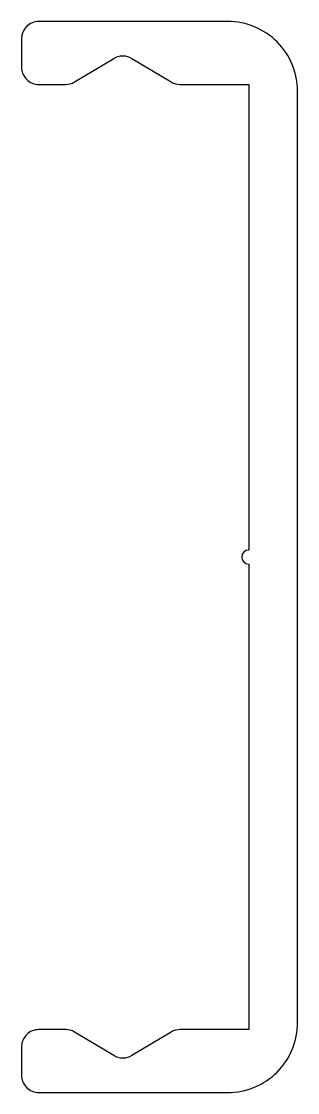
# Model space of a CAD drawing. Extents: x 184.4 to 192.3, y 214.4 to 245.
import ezdxf

# ---------------------------------------------------------------- set-up
doc = ezdxf.new("R2010")
doc.units = 0
doc.layers.get('0').update_dxf_attribs({"linetype": 'CONTINUOUS'})

msp = doc.modelspace()

# ---------------------------------------------------------------- linework, layer by layer
msp.add_lwpolyline([(187.077, 215.416), (185.953, 216.09, 0.135933), (185.696, 216.161), (184.935, 216.161, 0.414214), (184.435, 215.661), (184.435, 214.861, 0.414214), (184.935, 214.361), (190.335, 214.361, 0.414214), (192.335, 216.361), (192.335, 242.961, 0.414214), (190.335, 244.961), (184.935, 244.961, 0.414214), (184.435, 244.461), (184.435, 243.661, 0.414214), (184.935, 243.161), (185.696, 243.161, 0.135933), (185.953, 243.233), (187.077, 243.907, -0.276984), (187.592, 243.907), (188.716, 243.233, 0.135933), (188.973, 243.161), (190.935, 243.161), (190.935, 229.861, 1), (190.935, 229.461), (190.935, 216.161), (188.973, 216.161, 0.135933), (188.716, 216.09), (187.592, 215.416, -0.276984)], format="xyb", close=True)

doc.saveas('drawing.dxf')
